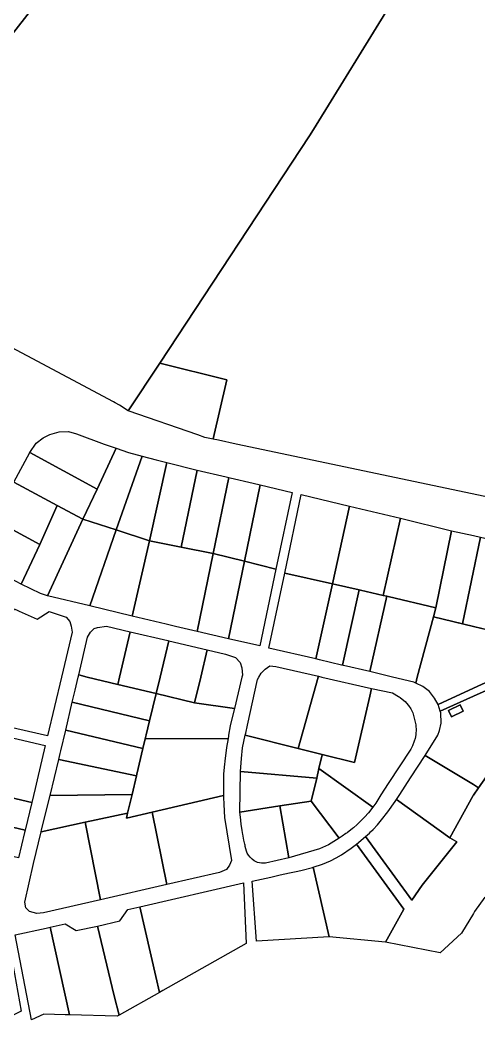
# Model space of a CAD drawing. Header units: metres. Extents: x 3 to 1005126, y 39 to 4383651.
# Drawn here: x 487666 to 487909, y 4357105 to 4357643 of the extents above; entities that cross this region are included whole.
import ezdxf

# ---------------------------------------------------------------- set-up
doc = ezdxf.new("R2010")
doc.units = ezdxf.units.M
doc.header["$MEASUREMENT"] = 0
doc.layers.add('TM_Llucmajor', color=7, linetype='Continuous')

msp = doc.modelspace()

# ---------------------------------------------------------------- linework, layer by layer
at = {"layer": 'TM_Llucmajor', "linetype": 'Continuous', "flags": 128}
for points in [[(487596.76, 4357504.29), (487571.34, 4357520.45), (487672.51, 4357649.53), (487777.04, 4357786.6), (487858.09, 4357737.26), (487887.44, 4357719.39), (487894, 4357715.39), (487895.16, 4357714.69), (487896.15, 4357714.08), (487898.6, 4357712.59), (487899.32, 4357711.96), (487822.67, 4357587.58), (487819.42, 4357582.31), (487819.09, 4357581.79), (487739.78, 4357461.48), (487723.16, 4357436.29), (487718.48, 4357439.37), (487716.16, 4357440.6), (487715.34, 4357441.04), (487645.24, 4357478.28), (487642.99, 4357479.47), (487599.19, 4357502.74), (487598.08, 4357503.45), (487596.76, 4357504.29)], [(487464.24, 4357585.83), (487429.07, 4357609.1), (487531.7, 4357748.59), (487534.4, 4357746.69), (487672.51, 4357649.53), (487571.34, 4357520.45), (487564.58, 4357523.26), (487545.24, 4357531.3), (487464.24, 4357585.83)], [(487760.03, 4357423.54), (487723.16, 4357436.29), (487739.78, 4357461.48), (487775.41, 4357452.66), (487768.19, 4357421.44), (487768.16, 4357421.31), (487763.78, 4357422.24), (487760.03, 4357423.54)], [(487706.61, 4357394.94), (487670.99, 4357414.18), (487674.31, 4357419.28), (487678, 4357422.06), (487681.55, 4357423.75), (487686.47, 4357425.14), (487691.4, 4357425.29), (487695.68, 4357424.22), (487710.42, 4357418.67), (487716.78, 4357416.52), (487706.61, 4357394.94)], [(487685.53, 4357386.3), (487662.58, 4357398.65), (487670.99, 4357414.18), (487706.61, 4357394.94), (487699.1, 4357378.99), (487685.53, 4357386.3)], [(487716.73, 4357373.28), (487699.1, 4357378.99), (487706.61, 4357394.94), (487716.78, 4357416.52), (487723.22, 4357414.35), (487730.53, 4357412.35), (487716.73, 4357373.28)], [(487734.36, 4357367.57), (487716.73, 4357373.28), (487730.53, 4357412.35), (487737.84, 4357410.34), (487743.64, 4357408.9), (487734.36, 4357367.57)], [(487751.23, 4357364.23), (487734.36, 4357367.57), (487743.64, 4357408.9), (487759.59, 4357404.94), (487751.23, 4357364.23)], [(487768.1, 4357360.88), (487751.23, 4357364.23), (487759.59, 4357404.94), (487774.96, 4357401.41), (487776.35, 4357401.08), (487768.1, 4357360.88)], [(487676.24, 4357365.6), (487651.67, 4357378.83), (487662.58, 4357398.65), (487685.53, 4357386.3), (487676.24, 4357365.6)], [(487784.74, 4357356.7), (487768.1, 4357360.88), (487776.35, 4357401.08), (487777.14, 4357400.89), (487789.29, 4357398.02), (487793.03, 4357397.13), (487784.74, 4357356.7)], [(487801.37, 4357352.51), (487784.74, 4357356.7), (487793.03, 4357397.13), (487809.93, 4357393.11), (487801.37, 4357352.51)], [(487806.03, 4357350.36), (487814.8, 4357391.96), (487840.3, 4357385.9), (487831.39, 4357344.73), (487806.03, 4357350.36)], [(487680.34, 4357338.43), (487676.68, 4357339.65), (487666.38, 4357344.62), (487676.24, 4357365.6), (487685.53, 4357386.3), (487699.1, 4357378.99), (487680.34, 4357338.43)], [(487845.43, 4357341.51), (487831.39, 4357344.73), (487840.3, 4357385.9), (487867.28, 4357379.49), (487858.23, 4357338.58), (487846.12, 4357341.36), (487845.43, 4357341.51)], [(487666.38, 4357344.62), (487655.76, 4357350.28), (487647.85, 4357354.64), (487646.26, 4357356.02), (487645.02, 4357357.77), (487644.24, 4357359.76), (487643.95, 4357361.91), (487643.98, 4357362.96), (487644.12, 4357363.99), (487644.35, 4357365), (487644.7, 4357365.99), (487649.06, 4357374.02), (487650.59, 4357376.84), (487651.67, 4357378.83), (487676.24, 4357365.6), (487666.38, 4357344.62)], [(487702.77, 4357333.03), (487680.34, 4357338.43), (487699.1, 4357378.99), (487716.73, 4357373.28), (487702.77, 4357333.03)], [(487860.05, 4357338.15), (487858.23, 4357338.58), (487867.28, 4357379.49), (487894.42, 4357372.85), (487886.12, 4357332.04), (487860.84, 4357337.97), (487860.05, 4357338.15)], [(487725.18, 4357327.64), (487702.77, 4357333.03), (487716.73, 4357373.28), (487734.36, 4357367.57), (487725.18, 4357327.64)], [(487884.86, 4357327.36), (487886.12, 4357332.04), (487894.42, 4357372.85), (487905.97, 4357370.25), (487909.72, 4357369.41), (487900.23, 4357323.62), (487884.84, 4357327.3), (487884.86, 4357327.36)], [(487759.61, 4357319.51), (487748.11, 4357322.16), (487743.17, 4357323.33), (487725.18, 4357327.64), (487734.36, 4357367.57), (487751.23, 4357364.23), (487768.1, 4357360.88), (487759.61, 4357319.51)], [(487931.01, 4357316.24), (487905.97, 4357322.24), (487900.23, 4357323.62), (487909.72, 4357369.41), (487928.43, 4357365.21), (487931.01, 4357316.24)], [(487776.31, 4357315.66), (487759.61, 4357319.51), (487768.1, 4357360.88), (487784.74, 4357356.7), (487776.31, 4357315.66)], [(487801.37, 4357352.51), (487792.8, 4357311.87), (487776.31, 4357315.66), (487784.74, 4357356.7), (487801.37, 4357352.51)], [(487822.5, 4357305.03), (487797.67, 4357310.75), (487806.03, 4357350.36), (487831.39, 4357344.73), (487822.5, 4357305.03)], [(487836.57, 4357301.65), (487836.07, 4357301.77), (487824.48, 4357304.56), (487822.5, 4357305.03), (487831.39, 4357344.73), (487845.43, 4357341.51), (487836.57, 4357301.65)], [(487851.15, 4357298.29), (487837.14, 4357301.52), (487836.57, 4357301.65), (487845.43, 4357341.51), (487846.12, 4357341.36), (487858.23, 4357338.58), (487860.05, 4357338.15), (487851.15, 4357298.29)], [(487863.08, 4357295.43), (487851.81, 4357298.14), (487851.15, 4357298.29), (487860.05, 4357338.15), (487860.84, 4357337.97), (487886.12, 4357332.04), (487884.84, 4357327.3), (487876.27, 4357295.43), (487875.41, 4357292.24), (487874.39, 4357292.71), (487863.08, 4357295.43)], [(487641.43, 4357273.11), (487641.5, 4357273.33), (487646.78, 4357287.76), (487652.22, 4357302.64), (487657.91, 4357318.2), (487662.76, 4357331.48), (487662.99, 4357331.35), (487663.01, 4357331.37), (487664.2, 4357330.84), (487664.59, 4357330.63), (487665.4, 4357330.21), (487674.81, 4357326.1), (487681.2, 4357330.06), (487690.16, 4357327.17), (487692.15, 4357324.74), (487692.91, 4357322.3), (487693.35, 4357319.11), (487687.75, 4357295.43), (487680.36, 4357264.29), (487641.43, 4357273.11)], [(487701.43, 4357295.43), (487696.91, 4357296.52), (487701.61, 4357316.5), (487703.2, 4357319.19), (487705.14, 4357321.04), (487706.78, 4357321.7), (487711.66, 4357322.3), (487724.23, 4357319.35), (487718.56, 4357295.43), (487717.63, 4357291.53), (487701.43, 4357295.43)], [(487887.39, 4357280.81), (487887.35, 4357280.93), (487885.39, 4357284.33), (487882.77, 4357287.74), (487879.24, 4357290.49), (487875.41, 4357292.24), (487876.27, 4357295.43), (487884.84, 4357327.3), (487905.97, 4357322.24), (487932.95, 4357315.77), (487933.16, 4357311.98), (487933.07, 4357311.96), (487933.79, 4357302.42), (487918.79, 4357295.43), (487905.97, 4357289.46), (487887.39, 4357280.81)], [(487737.88, 4357286.65), (487717.63, 4357291.53), (487718.56, 4357295.43), (487724.23, 4357319.35), (487744.09, 4357314.69), (487744.56, 4357314.58), (487739.98, 4357295.43), (487737.88, 4357286.65)], [(487758.27, 4357281.75), (487737.88, 4357286.65), (487739.98, 4357295.43), (487744.56, 4357314.58), (487764.95, 4357309.8), (487761.53, 4357295.43), (487758.27, 4357281.75)], [(487779.38, 4357278.76), (487758.27, 4357281.75), (487761.53, 4357295.43), (487764.95, 4357309.8), (487774.72, 4357307.51), (487780, 4357305.76), (487782.47, 4357303.13), (487783.29, 4357300.33), (487783.62, 4357296.37), (487783.39, 4357295.43), (487779.38, 4357278.76)], [(487813.23, 4357257.65), (487785.1, 4357264.7), (487785.34, 4357265.76), (487786.27, 4357269.94), (487791.63, 4357294.06), (487792.37, 4357295.43), (487793.5, 4357297.54), (487795.64, 4357299.68), (487798.05, 4357301.29), (487801.26, 4357301.01), (487823.84, 4357295.86), (487823.72, 4357295.43), (487813.23, 4357257.65)], [(487734.42, 4357272.17), (487693.51, 4357282.05), (487695.03, 4357288.52), (487696.65, 4357295.43), (487696.91, 4357296.52), (487701.43, 4357295.43), (487717.63, 4357291.53), (487737.88, 4357286.65), (487734.42, 4357272.17)], [(487825.88, 4357254.48), (487813.23, 4357257.65), (487823.72, 4357295.43), (487823.84, 4357295.86), (487825.73, 4357295.43), (487852.07, 4357289.43), (487851.13, 4357285.22), (487842.93, 4357250.21), (487825.88, 4357254.48)], [(487905.97, 4357238.49), (487880.43, 4357253.86), (487887.09, 4357264.69), (487888.01, 4357267.17), (487888.92, 4357270.97), (487888.92, 4357271.1), (487888.66, 4357276.5), (487888.42, 4357277.3), (487905.97, 4357285.22), (487928.59, 4357295.43), (487933.88, 4357297.82), (487934.04, 4357295.43), (487935.39, 4357274.63), (487908.75, 4357236.82), (487905.97, 4357238.49)], [(487732.15, 4357262.69), (487732.66, 4357264.79), (487734.42, 4357272.17), (487737.88, 4357286.65), (487758.27, 4357281.75), (487779.38, 4357278.76), (487777.9, 4357272.59), (487777.2, 4357269.68), (487776.31, 4357264.66), (487776.21, 4357264.07), (487776.02, 4357262.91), (487732.15, 4357262.69)], [(487852.66, 4357226.49), (487824.15, 4357247.11), (487825.83, 4357254.28), (487825.88, 4357254.48), (487842.93, 4357250.21), (487851.13, 4357285.22), (487852.07, 4357289.43), (487863.13, 4357287), (487866.31, 4357285.13), (487866.67, 4357284.92), (487867.12, 4357284.59), (487868.28, 4357283.74), (487869.76, 4357282.44), (487870.55, 4357281.53), (487871.54, 4357280.42), (487872.79, 4357278.53), (487873.83, 4357276.44), (487874.13, 4357275.79), (487875.37, 4357270.77), (487875.45, 4357270.1), (487875.56, 4357269.02), (487875.58, 4357268.04), (487875.45, 4357264.77), (487875.06, 4357262.84), (487874.67, 4357261.56), (487873.71, 4357259.05), (487872.8, 4357257.31), (487860.79, 4357239.04), (487856.93, 4357233.01), (487854.28, 4357228.76), (487852.66, 4357226.49)], [(487730.93, 4357257.58), (487690.04, 4357267.37), (487693.51, 4357282.05), (487734.42, 4357272.17), (487732.66, 4357264.79), (487732.15, 4357262.69), (487730.93, 4357257.58)], [(487892.73, 4357277.65), (487894.3, 4357274.39), (487900.57, 4357277.41), (487899, 4357280.67), (487892.73, 4357277.65)], [(487892.73, 4357277.65), (487899, 4357280.67), (487900.57, 4357277.41), (487894.3, 4357274.39), (487892.73, 4357277.65)], [(487672.02, 4357229.09), (487628.03, 4357239.29), (487628.36, 4357240.14), (487629.32, 4357242.61), (487633.74, 4357254.42), (487639.03, 4357268.5), (487679.16, 4357259.22), (487674.86, 4357241.08), (487673.78, 4357236.51), (487672.02, 4357229.09)], [(487727.46, 4357243.06), (487686.35, 4357251.82), (487687.13, 4357255), (487687.45, 4357256.38), (487690.04, 4357267.37), (487730.93, 4357257.58), (487727.71, 4357244.09), (487727.46, 4357243.06)], [(487735.87, 4357223.93), (487722.13, 4357220.75), (487722.76, 4357223.41), (487725.13, 4357233.31), (487727.46, 4357243.06), (487727.71, 4357244.09), (487730.93, 4357257.58), (487732.15, 4357262.69), (487776.02, 4357262.91), (487775.22, 4357258.14), (487774.28, 4357250.88), (487774.24, 4357250.57), (487774.13, 4357249.44), (487773.58, 4357243.98), (487773.58, 4357236.24), (487773.61, 4357234.41), (487773.64, 4357232.72), (487735.87, 4357223.93)], [(487822.95, 4357241.99), (487782.52, 4357245.43), (487783.06, 4357252.39), (487783.59, 4357257.89), (487785.1, 4357264.7), (487813.23, 4357257.65), (487825.88, 4357254.48), (487825.83, 4357254.28), (487824.15, 4357247.11), (487822.95, 4357241.99)], [(487893.5, 4357210.29), (487865.26, 4357230.64), (487867.02, 4357233.28), (487872.66, 4357242.13), (487880.43, 4357253.86), (487905.97, 4357238.49), (487908.75, 4357236.82), (487905.97, 4357232.88), (487905.91, 4357232.79), (487893.5, 4357210.29)], [(487681.69, 4357232.78), (487686.35, 4357251.82), (487727.46, 4357243.06), (487725.13, 4357233.31), (487681.69, 4357232.78)], [(487834.89, 4357210.12), (487820.07, 4357229.7), (487822.95, 4357241.99), (487824.15, 4357247.11), (487852.66, 4357226.49), (487850.33, 4357223.56), (487848.29, 4357221.31), (487845.59, 4357218.57), (487844.37, 4357217.46), (487842.42, 4357215.7), (487841.9, 4357215.29), (487839.94, 4357213.71), (487839.33, 4357213.23), (487839.23, 4357213.15), (487839.02, 4357213), (487838.47, 4357212.61), (487836.53, 4357211.23), (487835.48, 4357210.48), (487834.89, 4357210.12)], [(487782.24, 4357223.85), (487782.52, 4357245.43), (487822.95, 4357241.99), (487820.07, 4357229.7), (487803.47, 4357227.32), (487782.24, 4357223.85)], [(487668.52, 4357214.37), (487622.58, 4357225.18), (487622.92, 4357226.08), (487628.03, 4357239.29), (487672.02, 4357229.09), (487668.52, 4357214.37)], [(487676.96, 4357213.5), (487677.21, 4357214.51), (487681.69, 4357232.78), (487725.13, 4357233.31), (487722.76, 4357223.41), (487700.3, 4357218.54), (487676.96, 4357213.5)], [(487743.64, 4357185.61), (487735.87, 4357223.93), (487773.64, 4357232.72), (487773.66, 4357231.89), (487773.74, 4357228.02), (487774.07, 4357221.1), (487777.86, 4357198.37), (487776.71, 4357195.89), (487775.22, 4357193.58), (487771.44, 4357191.95), (487743.64, 4357185.61)], [(487893.5, 4357210.29), (487897.15, 4357208.2), (487878.81, 4357185.26), (487873.34, 4357177.32), (487855.32, 4357202.07), (487848.89, 4357211.08), (487850.88, 4357212.77), (487851.55, 4357213.47), (487852.82, 4357214.79), (487855.16, 4357217.21), (487857.27, 4357219.88), (487860.59, 4357224.13), (487864.56, 4357229.59), (487865.26, 4357230.64), (487893.5, 4357210.29)], [(487664.91, 4357199.79), (487638.06, 4357205.95), (487617.06, 4357210.95), (487617.48, 4357211.99), (487622.58, 4357225.18), (487668.52, 4357214.37), (487668.24, 4357213.19), (487664.91, 4357199.79)], [(487808.24, 4357199.79), (487795.8, 4357196.87), (487793.68, 4357196.88), (487791.62, 4357197.33), (487789.82, 4357198.17), (487788.71, 4357199.08), (487788.42, 4357199.37), (487787.71, 4357200.09), (487786.88, 4357201.08), (487786.16, 4357202.14), (487785.96, 4357202.66), (487785.71, 4357203.33), (487785.34, 4357204.54), (487785.07, 4357205.75), (487784.99, 4357206.37), (487784.87, 4357206.98), (487784.44, 4357209.08), (487783.82, 4357212.25), (487783.69, 4357213), (487783.45, 4357214.3), (487783.01, 4357217.35), (487782.72, 4357219.74), (487782.53, 4357221.3), (487782.24, 4357223.85), (487803.47, 4357227.32), (487808.24, 4357199.79)], [(487808.24, 4357199.79), (487803.47, 4357227.32), (487820.07, 4357229.7), (487834.89, 4357210.12), (487829.25, 4357206.69), (487824.39, 4357204.47), (487808.24, 4357199.79)], [(487708.39, 4357177.57), (487700.3, 4357218.54), (487722.76, 4357223.41), (487722.13, 4357220.75), (487735.87, 4357223.93), (487743.64, 4357185.61), (487708.39, 4357177.57)], [(487708.39, 4357177.57), (487678.22, 4357170.69), (487674.76, 4357170.36), (487670.79, 4357171.35), (487668.82, 4357173.33), (487668.32, 4357176.34), (487672.88, 4357196.83), (487676.96, 4357213.5), (487700.3, 4357218.54), (487708.39, 4357177.57)], [(487829.6, 4357157.96), (487821.12, 4357194.76), (487826.1, 4357196.45), (487830.19, 4357198.24), (487833.28, 4357199.8), (487836.08, 4357201.33), (487841.26, 4357204.86), (487843.99, 4357207), (487869.08, 4357172.54), (487859.47, 4357155.08), (487829.6, 4357157.96)], [(487829.6, 4357157.96), (487791.02, 4357155.61), (487788.75, 4357187.33), (487793.73, 4357188.42), (487798.7, 4357189.54), (487803.66, 4357190.7), (487808.62, 4357191.88), (487812.94, 4357192.77), (487815.19, 4357193.29), (487820.78, 4357194.65), (487821.12, 4357194.76), (487829.6, 4357157.96)], [(487739.66, 4357128.44), (487737.75, 4357136.89), (487729.23, 4357173.78), (487784.11, 4357186.5), (487785.63, 4357154.42), (487741.5, 4357129.47), (487739.66, 4357128.44)], [(487718.26, 4357116.48), (487715.59, 4357126.67), (487706.8, 4357163.66), (487718.62, 4357166.42), (487722.84, 4357172.33), (487729.23, 4357173.78), (487737.75, 4357136.89), (487739.66, 4357128.44), (487718.26, 4357116.48)], [(487692.07, 4357116.61), (487689.69, 4357116.68), (487678.35, 4357117), (487671.83, 4357114), (487663.25, 4357158.95), (487679.61, 4357162.59), (487681.78, 4357163.07), (487692.07, 4357116.61)], [(487692.07, 4357116.61), (487681.78, 4357163.07), (487689.66, 4357164.83), (487695.47, 4357161.24), (487706.8, 4357163.66), (487715.59, 4357126.67), (487718.26, 4357116.48), (487717.24, 4357115.91), (487692.07, 4357116.61)], [(487639.74, 4357105.1), (487629.97, 4357151.37), (487634.09, 4357152.34), (487639, 4357153.49), (487648.81, 4357155.75), (487652.69, 4357156.53), (487659.26, 4357158.14), (487666.45, 4357118.68), (487639.74, 4357105.1)]]:
    msp.add_lwpolyline(points, close=True, dxfattribs=at)
for points in [[(488287.1, 4357411.64), (488244.87, 4357398.74), (488244.81, 4357398.72), (488243.08, 4357398.19), (488208.15, 4357387.51), (488183.31, 4357379.91), (488109.27, 4357357.29), (488075.53, 4357356.6), (488072.61, 4357357.22), (488070.83, 4357357.6), (488029.51, 4357366.29), (487780.38, 4357418.73), (487770.97, 4357420.73), (487768.16, 4357421.31), (487768.19, 4357421.44), (487775.41, 4357452.66), (487775.41, 4357452.66), (487739.78, 4357461.48), (487819.09, 4357581.79), (487819.42, 4357582.31), (487822.67, 4357587.58), (487899.32, 4357711.96)], [(487928.59, 4357295.43), (487905.97, 4357285.22), (487888.42, 4357277.3), (487887.39, 4357280.81), (487905.97, 4357289.46), (487918.79, 4357295.43)], [(487912.09, 4357178.97), (487906.58, 4357171.39), (487905.97, 4357170.37), (487899.68, 4357159.89), (487888.35, 4357149.47), (487859.47, 4357155.08), (487869.08, 4357172.54), (487843.99, 4357207), (487848.89, 4357211.08), (487855.32, 4357202.07), (487873.34, 4357177.32), (487878.81, 4357185.26), (487897.15, 4357208.2), (487893.5, 4357210.29), (487905.91, 4357232.79), (487905.97, 4357232.88), (487908.75, 4357236.82), (487935.39, 4357274.63)]]:
    msp.add_lwpolyline(points, dxfattribs=at)

doc.saveas('drawing.dxf')
